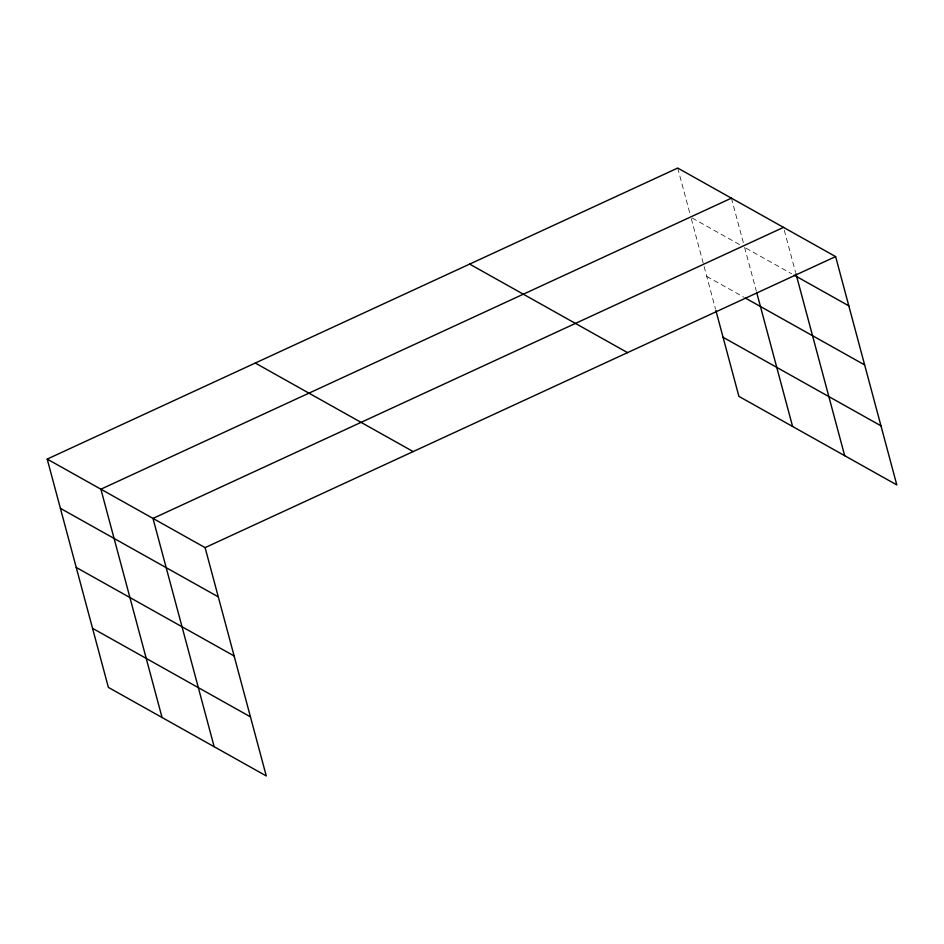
<?xml version="1.0" encoding="UTF-8"?>
<svg xmlns="http://www.w3.org/2000/svg" width="944" height="944" viewBox="0 0 944 944"><rect width="100%" height="100%" fill="white"/><g stroke="black" fill="none" stroke-linecap="round" stroke-linejoin="round"><path stroke-width="0.71" stroke-dasharray="4.72 3.54" d="M692.2 218.017L740.769 245.251M745.878 248.119L791.627 273.772M706.761 276.403L743.825 297.183M784.263 230.183L795.58 272.403M731.411 198.157L743.471 243.186M744.604 247.399L756.297 291.023M677.721 168.056L690.17 214.489M691.303 218.713L703.74 265.146M704.118 266.55L715.481 308.959"/><path stroke-width="1.42" d="M47.2 459.091L205.096 547.626L266.279 775.944L108.383 687.409L47.2 459.091L677.721 168.056L835.617 256.591L896.8 484.909L738.904 396.374L715.859 310.375M731.411 198.157L100.89 489.193L162.061 717.511M783.52 227.374L152.987 518.409L214.17 746.728M205.096 547.626L835.617 256.591M794.164 275.2L848.821 305.832M745.099 297.903L864.657 364.927M723.069 337.279L880.964 425.815M469.652 264.096L627.548 352.631M255.269 363.051L413.165 451.574M60.392 508.332L218.288 596.868M76.228 567.438L234.124 655.962M92.547 628.315L250.443 716.85M795.957 273.807L844.691 455.692M756.675 292.428L792.594 426.476"/></g></svg>
